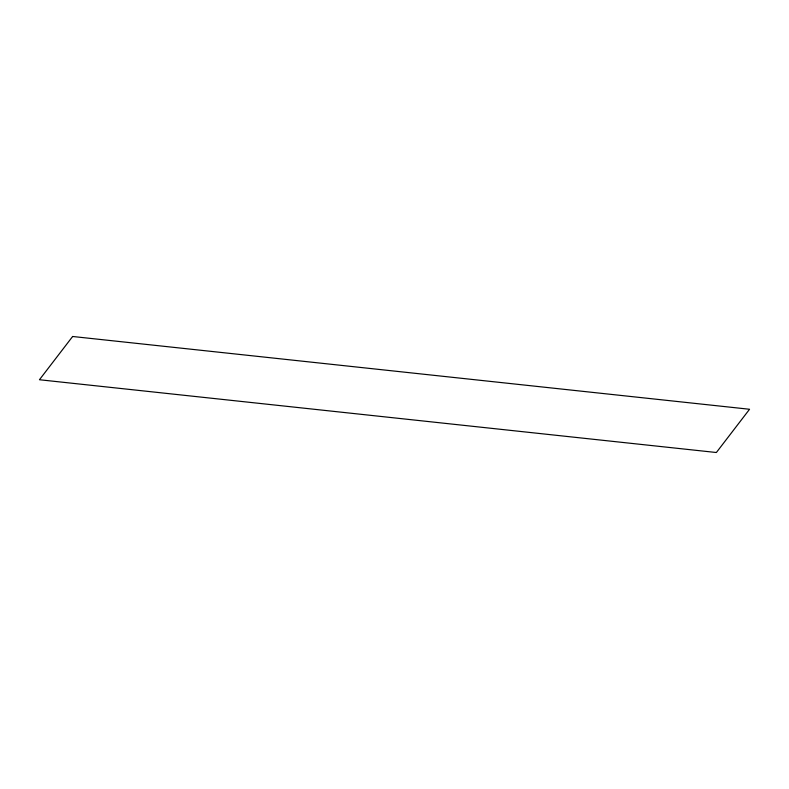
<?xml version="1.0" encoding="UTF-8"?>
<svg xmlns="http://www.w3.org/2000/svg" width="789" height="789" viewBox="0 0 789 789"><rect width="100%" height="100%" fill="white"/><g stroke="black" fill="none" stroke-linecap="round" stroke-linejoin="round"><path stroke-width="1.18" d="M72.637 336.489L39.45 379.736L716.363 452.511L749.55 409.264L72.637 336.489"/></g></svg>
